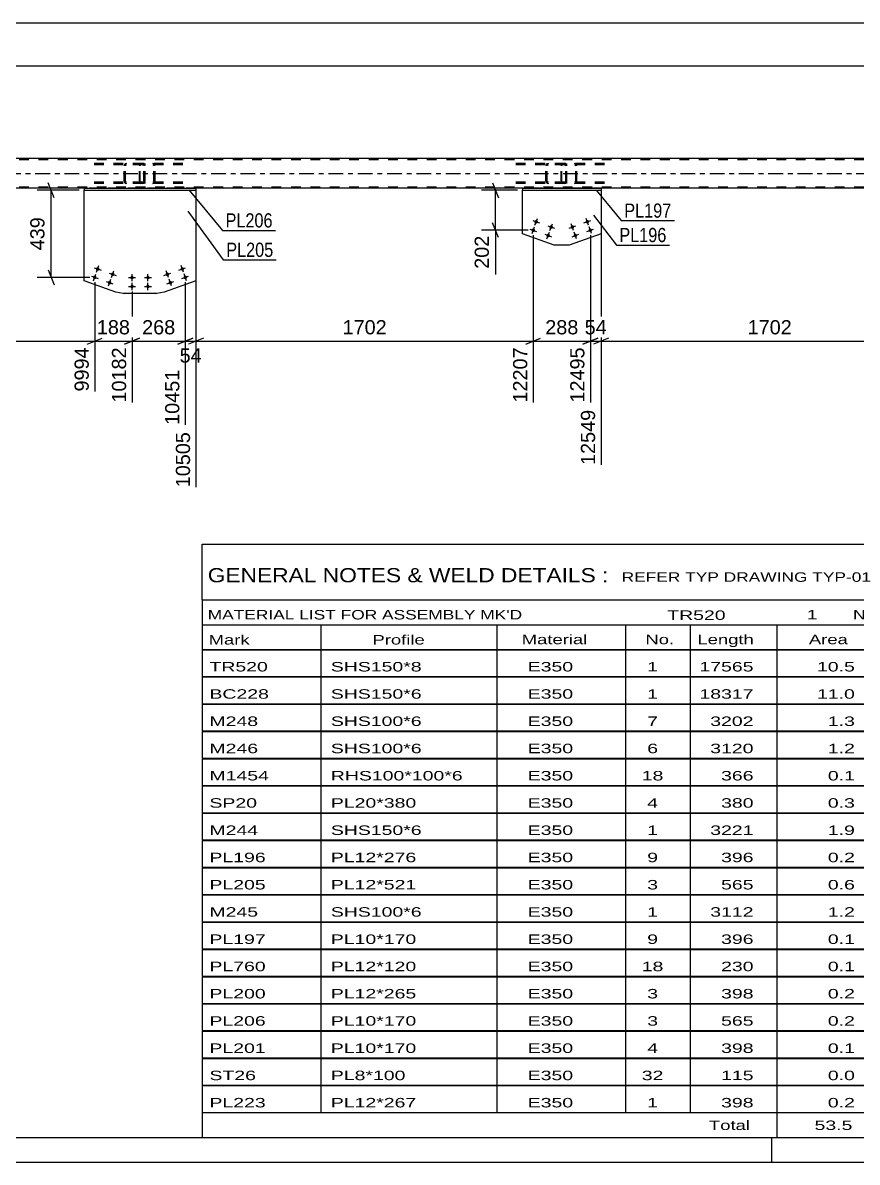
# Model space of a CAD drawing. Header units: millimetres. Extents: x -55 to 786, y -403 to 191.
# Drawn here: x 424.7 to 593.2, y -402.9 to -172.9 of the extents above; entities that cross this region are included whole.
import ezdxf

# ---------------------------------------------------------------- set-up
doc = ezdxf.new("R2010")
doc.units = ezdxf.units.MM
doc.linetypes.add('DXK_LINE_DOT2', pattern=[3.9198, 1.9599, -1.9599])
doc.linetypes.add('DXK_LINE_DOT3', pattern=[5.9187, 2.979, -0.9799, 0.9799, -0.9799])
doc.styles.add('Arial', font='ARIAL.TTF', dxfattribs={"height": 0.2})
doc.styles.add('Arial Narrow', font='ARIALN.TTF', dxfattribs={"height": 0.2})

# ---------------------------------------------------------------- blocks, each defined once
blk = doc.blocks.new('Unknown-203774531-1113')
at = {"color": 5, "linetype": 'Continuous'}
for p, q in [((-50.08, -397.88), (780.92, -397.88)), ((575.92, -402.88), (575.92, -397.88)), ((-55.08, -402.88), (785.92, -402.88))]:
    blk.add_line(p, q, dxfattribs=at)
blk = doc.blocks.new('Part-203774531-2164 - 2150')
at = {"color": 7, "linetype": 'DXK_LINE_DOT2'}
for p, q in [((533.43, -201.58), (533.41, -201.77)), ((533.41, -204.81), (533.41, -201.77)), ((533.49, -201.43), (533.43, -201.58)), ((533.58, -201.32), (533.49, -201.43)), ((533.55, -201.77), (533.56, -201.68)), ((533.55, -204.81), (533.55, -201.77)), ((533.56, -201.68), (533.59, -201.6)), ((533.68, -201.29), (533.58, -201.32)), ((533.59, -201.6), (533.63, -201.55)), ((533.63, -201.55), (533.68, -201.53)), ((542.18, -201.29), (533.68, -201.29)), ((542.18, -201.53), (533.68, -201.53)), ((534.58, -201.53), (534.58, -201.29)), ((536.28, -201.32), (536.09, -201.29)), ((536.09, -201.53), (536.19, -201.55)), ((536.19, -201.55), (536.27, -201.6)), ((536.27, -201.6), (536.32, -201.68)), ((536.32, -201.68), (536.34, -201.77)), ((536.34, -204.81), (536.34, -201.77)), ((536.59, -201.77), (536.56, -201.58)), ((536.59, -204.81), (536.59, -201.77)), ((533.41, -204.81), (533.43, -204.99)), ((533.43, -204.99), (533.49, -205.15)), ((533.49, -205.15), (533.58, -205.25)), ((533.56, -204.9), (533.55, -204.81)), ((533.59, -204.98), (533.56, -204.9)), ((533.58, -205.25), (533.68, -205.29)), ((533.63, -205.03), (533.59, -204.98)), ((533.68, -205.05), (533.63, -205.03)), ((542.18, -205.05), (533.68, -205.05)), ((542.18, -205.29), (533.68, -205.29)), ((534.58, -205.29), (534.58, -205.05)), ((536.19, -205.03), (536.09, -205.05)), ((536.09, -205.29), (536.28, -205.25)), ((536.27, -204.98), (536.19, -205.03)), ((536.32, -204.9), (536.27, -204.98)), ((536.34, -204.81), (536.32, -204.9)), ((536.56, -204.99), (536.59, -204.81))]:
    blk.add_line(p, q, dxfattribs=at)
for centre, start, end in [((536.11, -201.78), 23.8951, 68.8487), ((536.11, -204.79), 291.1513, 336.1049)]:
    blk.add_arc(centre, 0.492, start, end, dxfattribs=at)
blk = doc.blocks.new('Part-203774531-2165 - 2150')
at = {"color": 7, "linetype": 'DXK_LINE_DOT2'}
for p, q in [((448.3, -201.58), (448.28, -201.77)), ((448.28, -204.81), (448.28, -201.77)), ((448.36, -201.43), (448.3, -201.58)), ((448.45, -201.32), (448.36, -201.43)), ((448.41, -201.77), (448.42, -201.68)), ((448.41, -204.81), (448.41, -201.77)), ((448.42, -201.68), (448.45, -201.6)), ((448.55, -201.29), (448.45, -201.32)), ((448.45, -201.6), (448.5, -201.55)), ((448.5, -201.55), (448.55, -201.53)), ((457.05, -201.29), (448.55, -201.29)), ((457.05, -201.53), (448.55, -201.53)), ((449.45, -201.53), (449.45, -201.29)), ((451.15, -201.32), (450.96, -201.29)), ((450.96, -201.53), (451.05, -201.55)), ((451.05, -201.55), (451.13, -201.6)), ((451.13, -201.6), (451.19, -201.68)), ((451.19, -201.68), (451.21, -201.77)), ((451.21, -204.81), (451.21, -201.77)), ((451.46, -201.77), (451.42, -201.58)), ((451.46, -204.81), (451.46, -201.77)), ((448.28, -204.81), (448.3, -204.99)), ((448.3, -204.99), (448.36, -205.15)), ((448.36, -205.15), (448.45, -205.25)), ((448.42, -204.9), (448.41, -204.81)), ((448.45, -204.98), (448.42, -204.9)), ((448.5, -205.03), (448.45, -204.98)), ((448.45, -205.25), (448.55, -205.29)), ((448.55, -205.05), (448.5, -205.03)), ((457.05, -205.05), (448.55, -205.05)), ((457.05, -205.29), (448.55, -205.29)), ((449.45, -205.29), (449.45, -205.05)), ((451.05, -205.03), (450.96, -205.05)), ((450.96, -205.29), (451.15, -205.25)), ((451.13, -204.98), (451.05, -205.03)), ((451.19, -204.9), (451.13, -204.98)), ((451.21, -204.81), (451.19, -204.9)), ((451.42, -204.99), (451.46, -204.81))]:
    blk.add_line(p, q, dxfattribs=at)
for centre, start, end in [((450.97, -201.78), 23.8951, 68.8487), ((450.97, -204.79), 291.1513, 336.1049)]:
    blk.add_arc(centre, 0.492, start, end, dxfattribs=at)
blk = doc.blocks.new('Part-203774531-2375 - 2150')
at = {"color": 7, "linetype": 'DXK_LINE_DOT2'}
for p, q in [((534.07, -201.29), (523.84, -201.29)), ((534.07, -201.53), (523.84, -201.53)), ((530.36, -201.58), (530.32, -201.77)), ((530.32, -204.81), (530.32, -201.77)), ((530.58, -201.77), (530.6, -201.68)), ((530.58, -204.81), (530.58, -201.77)), ((530.6, -201.68), (530.65, -201.6)), ((530.83, -201.29), (530.64, -201.32)), ((530.65, -201.6), (530.74, -201.55)), ((530.74, -201.55), (530.83, -201.53)), ((534.27, -201.32), (534.07, -201.29)), ((534.07, -201.53), (534.17, -201.55)), ((534.17, -201.55), (534.25, -201.6)), ((534.25, -201.6), (534.31, -201.68)), ((534.31, -201.68), (534.33, -201.77)), ((534.33, -204.81), (534.33, -201.77)), ((534.58, -201.77), (534.54, -201.58)), ((534.58, -204.81), (534.58, -201.77)), ((534.07, -205.05), (523.84, -205.05)), ((534.07, -205.29), (523.84, -205.29)), ((530.32, -204.81), (530.36, -204.99)), ((530.6, -204.9), (530.58, -204.81)), ((530.65, -204.98), (530.6, -204.9)), ((530.64, -205.25), (530.83, -205.29)), ((530.74, -205.03), (530.65, -204.98)), ((530.83, -205.05), (530.74, -205.03)), ((534.17, -205.03), (534.07, -205.05)), ((534.07, -205.29), (534.27, -205.25)), ((534.25, -204.98), (534.17, -205.03)), ((534.31, -204.9), (534.25, -204.98)), ((534.33, -204.81), (534.31, -204.9)), ((534.54, -204.99), (534.58, -204.81))]:
    blk.add_line(p, q, dxfattribs=at)
for centre, start, end in [((530.82, -201.79), 110.7583, 155.68), ((534.09, -201.79), 24.32, 69.2417), ((530.82, -204.79), 204.32, 249.2417), ((534.09, -204.79), 290.7583, 335.68)]:
    blk.add_arc(centre, 0.496, start, end, dxfattribs=at)
blk = doc.blocks.new('Part-203774531-2198 - 2150')
at = {"color": 2, "linetype": 'Continuous'}
for p, q in [((437.1, -206.29), (437.1, -206.69)), ((437.1, -206.29), (459.7, -206.29)), ((437.1, -206.69), (459.7, -206.69)), ((459.7, -206.29), (459.7, -206.69))]:
    blk.add_line(p, q, dxfattribs=at)
blk = doc.blocks.new('Part-203774531-2213 - 2150')
at = {"color": 2, "linetype": 'Continuous'}
for p, q in [((525.61, -206.29), (525.61, -206.69)), ((525.61, -206.29), (541.46, -206.29)), ((525.61, -206.69), (541.46, -206.69)), ((541.46, -206.29), (541.46, -206.69))]:
    blk.add_line(p, q, dxfattribs=at)
blk = doc.blocks.new('Part-203774531-2370 - 2150')
at = {"color": 2, "linetype": 'Continuous'}
for p, q in [((719.95, -200.29), (54.38, -200.29)), ((437.1, -206.29), (371.19, -206.29)), ((525.61, -206.29), (459.7, -206.29)), ((607.36, -206.29), (541.46, -206.29))]:
    blk.add_line(p, q, dxfattribs=at)
at = {"color": 7, "linetype": 'DXK_LINE_DOT2'}
for p, q in [((719.95, -200.53), (54.38, -200.53)), ((719.95, -206.05), (54.38, -206.05)), ((459.7, -206.29), (437.1, -206.29)), ((541.46, -206.29), (525.61, -206.29))]:
    blk.add_line(p, q, dxfattribs=at)
at = {"color": 7, "linetype": 'DXK_LINE_DOT3'}
blk.add_line((54.38, -203.29), (719.95, -203.29), dxfattribs=at)
blk = doc.blocks.new('Part-203774531-2374 - 2150')
at = {"color": 7, "linetype": 'DXK_LINE_DOT2'}
for p, q in [((448.94, -201.29), (438.71, -201.29)), ((448.94, -201.53), (438.71, -201.53)), ((445.23, -201.58), (445.19, -201.77)), ((445.19, -204.81), (445.19, -201.77)), ((445.45, -201.77), (445.46, -201.68)), ((445.45, -204.81), (445.45, -201.77)), ((445.46, -201.68), (445.52, -201.6)), ((445.7, -201.29), (445.51, -201.32)), ((445.52, -201.6), (445.6, -201.55)), ((445.6, -201.55), (445.7, -201.53)), ((449.13, -201.32), (448.94, -201.29)), ((448.94, -201.53), (449.03, -201.55)), ((449.03, -201.55), (449.12, -201.6)), ((449.12, -201.6), (449.17, -201.68)), ((449.17, -201.68), (449.19, -201.77)), ((449.19, -204.81), (449.19, -201.77)), ((449.45, -201.77), (449.41, -201.58)), ((449.45, -204.81), (449.45, -201.77)), ((448.94, -205.05), (438.71, -205.05)), ((448.94, -205.29), (438.71, -205.29)), ((445.19, -204.81), (445.23, -204.99)), ((445.46, -204.9), (445.45, -204.81)), ((445.52, -204.98), (445.46, -204.9)), ((445.51, -205.25), (445.7, -205.29)), ((445.6, -205.03), (445.52, -204.98)), ((445.7, -205.05), (445.6, -205.03)), ((449.03, -205.03), (448.94, -205.05)), ((448.94, -205.29), (449.13, -205.25)), ((449.12, -204.98), (449.03, -205.03)), ((449.17, -204.9), (449.12, -204.98)), ((449.19, -204.81), (449.17, -204.9)), ((449.41, -204.99), (449.45, -204.81))]:
    blk.add_line(p, q, dxfattribs=at)
for centre, start, end in [((445.68, -201.79), 110.7583, 155.68), ((448.96, -201.79), 24.32, 69.2417), ((445.68, -204.79), 204.32, 249.2417), ((448.96, -204.79), 290.7583, 335.68)]:
    blk.add_arc(centre, 0.496, start, end, dxfattribs=at)
blk = doc.blocks.new('Bolt-203774531-2457 - 2150')
at = {"linetype": 'Continuous'}
for points in [[(456.6, -222.69, -1), (457.27, -222.45, -1)], [(453.58, -223.76, -1), (454.26, -223.52, -1)], [(454.18, -225.45, -1), (454.86, -225.21, -1)], [(457.2, -224.38, -1), (457.88, -224.14, -1)]]:
    blk.add_hatch(color=1, dxfattribs=at).paths.add_polyline_path(points)
at = {"color": 1, "linetype": 'Continuous'}
for p, q in [((454.16, -224.32), (453.68, -222.96)), ((456.26, -222.81), (457.61, -222.33)), ((457.18, -223.25), (456.69, -221.89)), ((453.24, -223.88), (454.6, -223.4)), ((453.84, -225.57), (455.2, -225.09)), ((454.76, -226.01), (454.28, -224.65)), ((456.86, -224.5), (458.22, -224.02)), ((457.78, -224.94), (457.3, -223.58))]:
    blk.add_line(p, q, dxfattribs=at)
blk = doc.blocks.new('Part-203774531-2462 - 2150')
at = {"color": 2, "linetype": 'Continuous'}
for p, q in [((437.1, -224.98), (437.1, -206.69)), ((459.7, -206.69), (459.7, -224.98)), ((443.5, -227.26), (437.1, -224.98)), ((459.7, -224.98), (453.29, -227.25)), ((445, -227.51), (443.5, -227.26)), ((451.8, -227.51), (445, -227.51)), ((453.29, -227.25), (451.8, -227.51))]:
    blk.add_line(p, q, dxfattribs=at)
at = {"color": 7, "linetype": 'DXK_LINE_DOT2'}
blk.add_line((437.1, -206.69), (459.7, -206.69), dxfattribs=at)
blk = doc.blocks.new('Bolt-203774531-2469 - 2150')
at = {"linetype": 'Continuous'}
for points in [[(528.03, -212.93, -1), (528.71, -213.17, -1)], [(531.05, -214, -1), (531.73, -214.24, -1)], [(527.43, -214.63, -1), (528.11, -214.87, -1)], [(530.45, -215.7, -1), (531.13, -215.94, -1)]]:
    blk.add_hatch(color=1, dxfattribs=at).paths.add_polyline_path(points)
at = {"color": 1, "linetype": 'Continuous'}
for p, q in [((527.69, -212.81), (529.05, -213.29)), ((528.13, -213.73), (528.61, -212.37)), ((530.71, -213.88), (532.07, -214.36)), ((531.15, -214.8), (531.63, -213.44)), ((527.09, -214.51), (528.45, -214.99)), ((527.53, -215.43), (528.01, -214.07)), ((530.11, -215.58), (531.46, -216.06)), ((530.55, -216.5), (531.03, -215.14))]:
    blk.add_line(p, q, dxfattribs=at)
blk = doc.blocks.new('Bolt-203774531-2470 - 2150')
at = {"linetype": 'Continuous'}
for points in [[(535.34, -214.24, -1), (536.02, -214, -1)], [(538.35, -213.17, -1), (539.03, -212.93, -1)], [(535.94, -215.94, -1), (536.62, -215.7, -1)], [(538.96, -214.87, -1), (539.63, -214.63, -1)]]:
    blk.add_hatch(color=1, dxfattribs=at).paths.add_polyline_path(points)
at = {"color": 1, "linetype": 'Continuous'}
for p, q in [((535, -214.36), (536.36, -213.88)), ((535.92, -214.8), (535.44, -213.44)), ((538.02, -213.29), (539.37, -212.81)), ((538.93, -213.73), (538.45, -212.37)), ((535.6, -216.06), (536.96, -215.58)), ((536.52, -216.5), (536.04, -215.14)), ((538.62, -214.99), (539.97, -214.51)), ((539.54, -215.43), (539.05, -214.07))]:
    blk.add_line(p, q, dxfattribs=at)
blk = doc.blocks.new('Part-203774531-2475 - 2150')
at = {"color": 2, "linetype": 'Continuous'}
for p, q in [((525.61, -215.47), (525.61, -206.69)), ((541.46, -206.69), (541.46, -215.47)), ((532.01, -217.74), (525.61, -215.47)), ((541.46, -215.47), (535.05, -217.74)), ((535.05, -217.74), (532.01, -217.74))]:
    blk.add_line(p, q, dxfattribs=at)
at = {"color": 7, "linetype": 'DXK_LINE_DOT2'}
blk.add_line((525.61, -206.69), (541.46, -206.69), dxfattribs=at)
blk = doc.blocks.new('Bolt-203774531-2476 - 2150')
at = {"linetype": 'Continuous'}
for points in [[(439.52, -222.45, -1), (440.2, -222.69, -1)], [(438.92, -224.14, -1), (439.6, -224.39, -1)], [(441.94, -225.21, -1), (442.62, -225.46, -1)], [(442.54, -223.52, -1), (443.22, -223.76, -1)]]:
    blk.add_hatch(color=1, dxfattribs=at).paths.add_polyline_path(points)
at = {"color": 1, "linetype": 'Continuous'}
for p, q in [((439.18, -222.33), (440.54, -222.81)), ((439.62, -223.25), (440.1, -221.89)), ((442.64, -224.32), (443.12, -222.96)), ((438.58, -224.02), (439.94, -224.51)), ((439.02, -224.94), (439.5, -223.59)), ((441.6, -225.09), (442.95, -225.58)), ((442.04, -226.01), (442.52, -224.66)), ((442.2, -223.4), (443.56, -223.88))]:
    blk.add_line(p, q, dxfattribs=at)
blk = doc.blocks.new('Bolt-203774531-2477 - 2150')
at = {"linetype": 'Continuous'}
for points in [[(446.44, -224.31, -1), (447.16, -224.31, -1)], [(449.64, -224.31, -1), (450.36, -224.31, -1)], [(446.44, -226.11, -1), (447.16, -226.11, -1)], [(449.64, -226.11, -1), (450.36, -226.11, -1)]]:
    blk.add_hatch(color=1, dxfattribs=at).paths.add_polyline_path(points)
at = {"color": 1, "linetype": 'Continuous'}
for p, q in [((446.08, -224.31), (447.52, -224.31)), ((446.8, -225.03), (446.8, -223.59)), ((446.8, -226.83), (446.8, -225.39)), ((449.28, -224.31), (450.72, -224.31)), ((450, -225.03), (450, -223.59)), ((450, -226.83), (450, -225.39)), ((446.08, -226.11), (447.52, -226.11)), ((449.28, -226.11), (450.72, -226.11))]:
    blk.add_line(p, q, dxfattribs=at)
blk = doc.blocks.new('StraightDimension-203774531-33138 - 2150')
at = {"color": 7, "linetype": 'Continuous'}
blk.add_line((42.28, -181.58), (732.05, -181.58), dxfattribs=at)
blk = doc.blocks.new('StraightDimension-203774531-38192 - 2150')
at = {"color": 7, "linetype": 'Continuous'}
for p, q in [((436.1, -206.69), (427.62, -206.69)), ((431.07, -208.19), (429.87, -205.19)), ((430.47, -224.27), (430.47, -206.69)), ((429.87, -222.77), (431.07, -225.77)), ((438.26, -224.27), (427.62, -224.27))]:
    blk.add_line(p, q, dxfattribs=at)
at = {"color": 0}
blk.add_wipeout([(429.72, -211.54), (425.52, -211.54), (425.52, -219.41), (429.72, -219.41)], dxfattribs=at)
at = {"color": 3, "style": 'Arial'}
blk.add_text('439', height=2.865, rotation=90.0002, dxfattribs=at).set_placement((429.12, -218.81))
blk = doc.blocks.new('StraightDimension-203774531-32926 - 2150')
at = {"color": 7, "linetype": 'Continuous'}
for p, q in [((459.7, -207.49), (459.7, -266.64)), ((457.54, -225.26), (457.54, -254.04)), ((456.04, -237.72), (459.04, -236.52)), ((461.2, -236.52), (458.2, -237.72)), ((457.54, -237.12), (459.7, -237.12))]:
    blk.add_line(p, q, dxfattribs=at)
at = {"color": 0}
blk.add_wipeout([(461.44, -242.07), (461.44, -237.87), (455.8, -237.87), (455.8, -242.07)], dxfattribs=at)
at = {"color": 0, "linetype": 'Continuous'}
blk.add_wipeout([(459.1, -254.92), (454.9, -254.92), (454.9, -267.24), (459.1, -267.24)], dxfattribs=at)
at = {"color": 3, "style": 'Arial'}
blk.add_text('54', height=2.865, dxfattribs=at).set_placement((456.4, -241.47))
at = {"color": 3, "linetype": 'Continuous', "style": 'Arial'}
blk.add_text('10505', height=2.865, rotation=90.0002, dxfattribs=at).set_placement((458.5, -266.64))
blk = doc.blocks.new('StraightDimension-203774531-32922 - 2150')
at = {"color": 7, "linetype": 'Continuous'}
for p, q in [((541.46, -207.69), (541.46, -262.14)), ((609.53, -225.27), (609.53, -249.54)), ((542.96, -236.52), (539.96, -237.72)), ((608.03, -237.72), (611.03, -236.52)), ((541.46, -237.12), (609.53, -237.12))]:
    blk.add_line(p, q, dxfattribs=at)
at = {"color": 0}
blk.add_wipeout([(580.54, -236.37), (580.54, -232.17), (570.45, -232.17), (570.45, -236.37)], dxfattribs=at)
at = {"color": 0, "linetype": 'Continuous'}
blk.add_wipeout([(608.93, -237.82), (604.73, -237.82), (604.73, -250.14), (608.93, -250.14)], dxfattribs=at)
at = {"color": 3, "style": 'Arial'}
blk.add_text('1702', height=2.865, dxfattribs=at).set_placement((571.05, -235.77))
at = {"color": 3, "linetype": 'Continuous', "style": 'Arial'}
blk.add_text('14251', height=2.865, rotation=90.0002, dxfattribs=at).set_placement((608.33, -249.54))
blk = doc.blocks.new('StraightDimension-203774531-32923 - 2150')
at = {"color": 7, "linetype": 'Continuous'}
for p, q in [((541.46, -207.69), (541.46, -262.14)), ((539.3, -215.75), (539.3, -249.54)), ((537.8, -237.72), (540.8, -236.52)), ((542.96, -236.52), (539.96, -237.72)), ((539.3, -237.12), (541.46, -237.12))]:
    blk.add_line(p, q, dxfattribs=at)
at = {"color": 0}
blk.add_wipeout([(543.2, -236.37), (543.2, -232.17), (537.55, -232.17), (537.55, -236.37)], dxfattribs=at)
at = {"color": 0, "linetype": 'Continuous'}
blk.add_wipeout([(540.86, -250.42), (536.66, -250.42), (536.66, -262.74), (540.86, -262.74)], dxfattribs=at)
at = {"color": 3, "style": 'Arial'}
blk.add_text('54', height=2.865, dxfattribs=at).set_placement((538.15, -235.77))
at = {"color": 3, "linetype": 'Continuous', "style": 'Arial'}
blk.add_text('12549', height=2.865, rotation=90.0002, dxfattribs=at).set_placement((540.26, -262.14))
blk = doc.blocks.new('StraightDimension-203774531-32924 - 2150')
at = {"color": 7, "linetype": 'Continuous'}
for p, q in [((527.77, -215.75), (527.77, -249.54)), ((539.3, -215.75), (539.3, -249.54)), ((526.27, -237.72), (529.27, -236.52)), ((540.8, -236.52), (537.8, -237.72)), ((527.77, -237.12), (539.3, -237.12))]:
    blk.add_line(p, q, dxfattribs=at)
at = {"color": 0}
blk.add_wipeout([(537.47, -236.37), (537.47, -232.17), (529.6, -232.17), (529.6, -236.37)], dxfattribs=at)
at = {"color": 0, "linetype": 'Continuous'}
blk.add_wipeout([(538.7, -237.82), (534.5, -237.82), (534.5, -250.14), (538.7, -250.14)], dxfattribs=at)
at = {"color": 3, "style": 'Arial'}
blk.add_text('288', height=2.865, dxfattribs=at).set_placement((530.2, -235.77))
at = {"color": 3, "linetype": 'Continuous', "style": 'Arial'}
blk.add_text('12495', height=2.865, rotation=90.0002, dxfattribs=at).set_placement((538.1, -249.54))
blk = doc.blocks.new('StraightDimension-203774531-32925 - 2150')
at = {"color": 7, "linetype": 'Continuous'}
for p, q in [((459.7, -207.49), (459.7, -266.64)), ((527.77, -215.75), (527.77, -249.54)), ((461.2, -236.52), (458.2, -237.72)), ((526.27, -237.72), (529.27, -236.52)), ((459.7, -237.12), (527.77, -237.12))]:
    blk.add_line(p, q, dxfattribs=at)
at = {"color": 0}
blk.add_wipeout([(498.78, -236.37), (498.78, -232.17), (488.69, -232.17), (488.69, -236.37)], dxfattribs=at)
at = {"color": 0, "linetype": 'Continuous'}
blk.add_wipeout([(527.17, -237.82), (522.97, -237.82), (522.97, -250.14), (527.17, -250.14)], dxfattribs=at)
at = {"color": 3, "style": 'Arial'}
blk.add_text('1702', height=2.865, dxfattribs=at).set_placement((489.29, -235.77))
at = {"color": 3, "linetype": 'Continuous', "style": 'Arial'}
blk.add_text('12207', height=2.865, rotation=90.0002, dxfattribs=at).set_placement((526.57, -249.54))
blk = doc.blocks.new('StraightDimension-203774531-32927 - 2150')
at = {"color": 7, "linetype": 'Continuous'}
for p, q in [((457.54, -225.26), (457.54, -254.04)), ((446.8, -227.11), (446.8, -249.54)), ((445.3, -237.72), (448.3, -236.52)), ((459.04, -236.52), (456.04, -237.72)), ((446.8, -237.12), (457.54, -237.12))]:
    blk.add_line(p, q, dxfattribs=at)
at = {"color": 0}
blk.add_wipeout([(456.1, -236.37), (456.1, -232.17), (448.23, -232.17), (448.23, -236.37)], dxfattribs=at)
at = {"color": 0, "linetype": 'Continuous'}
blk.add_wipeout([(456.94, -242.32), (452.74, -242.32), (452.74, -254.64), (456.94, -254.64)], dxfattribs=at)
at = {"color": 3, "style": 'Arial'}
blk.add_text('268', height=2.865, dxfattribs=at).set_placement((448.83, -235.77))
at = {"color": 3, "linetype": 'Continuous', "style": 'Arial'}
blk.add_text('10451', height=2.865, rotation=90.0002, dxfattribs=at).set_placement((456.34, -254.04))
blk = doc.blocks.new('StraightDimension-203774531-32928 - 2150')
at = {"color": 7, "linetype": 'Continuous'}
for p, q in [((439.26, -225.27), (439.26, -247.31)), ((446.8, -227.11), (446.8, -249.54)), ((437.76, -237.72), (440.76, -236.52)), ((448.3, -236.52), (445.3, -237.72)), ((439.26, -237.12), (446.8, -237.12))]:
    blk.add_line(p, q, dxfattribs=at)
at = {"color": 0}
blk.add_wipeout([(446.96, -236.37), (446.96, -232.17), (439.09, -232.17), (439.09, -236.37)], dxfattribs=at)
at = {"color": 0, "linetype": 'Continuous'}
blk.add_wipeout([(446.2, -237.82), (442, -237.82), (442, -250.14), (446.2, -250.14)], dxfattribs=at)
at = {"color": 3, "style": 'Arial'}
blk.add_text('188', height=2.865, dxfattribs=at).set_placement((439.69, -235.77))
at = {"color": 3, "linetype": 'Continuous', "style": 'Arial'}
blk.add_text('10182', height=2.865, rotation=90.0002, dxfattribs=at).set_placement((445.6, -249.54))
blk = doc.blocks.new('StraightDimension-203774531-32929 - 2150')
at = {"color": 7, "linetype": 'Continuous'}
for p, q in [((371.19, -207.69), (371.19, -257.51)), ((439.26, -225.27), (439.26, -247.31)), ((372.69, -236.52), (369.69, -237.72)), ((437.76, -237.72), (440.76, -236.52)), ((371.19, -237.12), (439.26, -237.12))]:
    blk.add_line(p, q, dxfattribs=at)
at = {"color": 0}
blk.add_wipeout([(410.27, -236.37), (410.27, -232.17), (400.18, -232.17), (400.18, -236.37)], dxfattribs=at)
at = {"color": 0, "linetype": 'Continuous'}
blk.add_wipeout([(438.66, -237.82), (434.46, -237.82), (434.46, -247.91), (438.66, -247.91)], dxfattribs=at)
at = {"color": 3, "style": 'Arial'}
blk.add_text('1702', height=2.865, dxfattribs=at).set_placement((400.78, -235.77))
at = {"color": 3, "linetype": 'Continuous', "style": 'Arial'}
blk.add_text('9994', height=2.865, rotation=90.0002, dxfattribs=at).set_placement((438.06, -247.31))
blk = doc.blocks.new('StraightDimension-203774531-33195 - 2150')
at = {"color": 7, "linetype": 'Continuous'}
blk.add_line((41.48, -172.88), (732.85, -172.88), dxfattribs=at)
blk = doc.blocks.new('StraightDimension-203774531-38199 - 2150')
at = {"color": 7, "linetype": 'Continuous'}
for p, q in [((524.61, -206.69), (517.32, -206.69)), ((519.57, -205.19), (520.77, -208.19)), ((520.17, -214.75), (520.17, -206.69)), ((520.77, -216.25), (519.57, -213.25)), ((526.77, -214.75), (517.32, -214.75))]:
    blk.add_line(p, q, dxfattribs=at)
at = {"color": 0}
blk.add_wipeout([(519.42, -215.27), (515.22, -215.27), (515.22, -223.14), (519.42, -223.14)], dxfattribs=at)
at = {"color": 7, "linetype": 'Continuous'}
blk.add_line((520.17, -214.75), (520.17, -223.67), dxfattribs=at)
blk.add_line((520.17, -214.75), (520.17, -223.67), dxfattribs=at)
at = {"color": 3, "style": 'Arial'}
blk.add_text('202', height=2.865, rotation=90.0002, dxfattribs=at).set_placement((518.82, -222.54))
blk = doc.blocks.new('Unknown-203774531-38240')
at = {"color": 7, "linetype": 'Continuous'}
for p, q in [((460.92, -278.13), (620.92, -278.13)), ((460.92, -289.38), (460.92, -278.13)), ((620.92, -278.13), (620.92, -289.38)), ((460.92, -289.38), (620.92, -289.38)), ((460.92, -289.38), (460.92, -294.38)), ((620.92, -289.38), (620.92, -294.38)), ((460.92, -294.38), (620.92, -294.38)), ((460.92, -294.38), (460.92, -299.38)), ((484.92, -294.38), (484.92, -299.38)), ((520.42, -294.38), (520.42, -299.38)), ((546.42, -294.38), (546.42, -299.38)), ((559.42, -294.38), (559.42, -299.38)), ((576.92, -294.38), (576.92, -299.38)), ((598.92, -294.38), (598.92, -299.38)), ((620.92, -294.38), (620.92, -299.38)), ((460.92, -299.38), (620.92, -299.38)), ((460.92, -299.43), (460.92, -304.83)), ((460.92, -299.43), (620.92, -299.43)), ((484.92, -299.38), (484.92, -304.88)), ((520.42, -299.38), (520.42, -304.88)), ((546.42, -299.38), (546.42, -304.88)), ((559.42, -299.38), (559.42, -304.88)), ((576.92, -299.38), (576.92, -304.88)), ((598.92, -299.38), (598.92, -304.88)), ((620.92, -299.43), (620.92, -304.83)), ((460.92, -304.83), (620.92, -304.83)), ((460.92, -304.93), (460.92, -310.33)), ((460.92, -304.93), (620.92, -304.93)), ((484.92, -304.88), (484.92, -310.38)), ((520.42, -304.88), (520.42, -310.38)), ((546.42, -304.88), (546.42, -310.38)), ((559.42, -304.88), (559.42, -310.38)), ((576.92, -304.88), (576.92, -310.38)), ((598.92, -304.88), (598.92, -310.38)), ((620.92, -304.93), (620.92, -310.33)), ((460.92, -310.33), (620.92, -310.33)), ((460.92, -310.43), (460.92, -315.83)), ((460.92, -310.43), (620.92, -310.43)), ((484.92, -310.38), (484.92, -315.88)), ((520.42, -310.38), (520.42, -315.88)), ((546.42, -310.38), (546.42, -315.88)), ((559.42, -310.38), (559.42, -315.88)), ((576.92, -310.38), (576.92, -315.88)), ((598.92, -310.38), (598.92, -315.88)), ((620.92, -310.43), (620.92, -315.83)), ((460.92, -315.83), (620.92, -315.83)), ((460.92, -315.93), (460.92, -321.33)), ((460.92, -315.93), (620.92, -315.93)), ((484.92, -315.88), (484.92, -321.38)), ((520.42, -315.88), (520.42, -321.38)), ((546.42, -315.88), (546.42, -321.38)), ((559.42, -315.88), (559.42, -321.38)), ((576.92, -315.88), (576.92, -321.38)), ((598.92, -315.88), (598.92, -321.38)), ((620.92, -315.93), (620.92, -321.33)), ((460.92, -321.33), (620.92, -321.33)), ((460.92, -321.43), (460.92, -326.83)), ((460.92, -321.43), (620.92, -321.43)), ((484.92, -321.38), (484.92, -326.88)), ((520.42, -321.38), (520.42, -326.88)), ((546.42, -321.38), (546.42, -326.88)), ((559.42, -321.38), (559.42, -326.88)), ((576.92, -321.38), (576.92, -326.88)), ((598.92, -321.38), (598.92, -326.88)), ((620.92, -321.43), (620.92, -326.83)), ((460.92, -326.83), (620.92, -326.83)), ((460.92, -326.93), (460.92, -332.33)), ((460.92, -326.93), (620.92, -326.93)), ((484.92, -326.88), (484.92, -332.38)), ((520.42, -326.88), (520.42, -332.38)), ((546.42, -326.88), (546.42, -332.38)), ((559.42, -326.88), (559.42, -332.38)), ((576.92, -326.88), (576.92, -332.38)), ((598.92, -326.88), (598.92, -332.38)), ((620.92, -326.93), (620.92, -332.33)), ((460.92, -332.33), (620.92, -332.33)), ((460.92, -332.43), (460.92, -337.83)), ((460.92, -332.43), (620.92, -332.43)), ((484.92, -332.38), (484.92, -337.88)), ((520.42, -332.38), (520.42, -337.88)), ((546.42, -332.38), (546.42, -337.88)), ((559.42, -332.38), (559.42, -337.88)), ((576.92, -332.38), (576.92, -337.88)), ((598.92, -332.38), (598.92, -337.88)), ((620.92, -332.43), (620.92, -337.83)), ((460.92, -337.83), (620.92, -337.83)), ((460.92, -337.93), (460.92, -343.33)), ((460.92, -337.93), (620.92, -337.93)), ((484.92, -337.88), (484.92, -343.38)), ((520.42, -337.88), (520.42, -343.38)), ((546.42, -337.88), (546.42, -343.38)), ((559.42, -337.88), (559.42, -343.38)), ((576.92, -337.88), (576.92, -343.38)), ((598.92, -337.88), (598.92, -343.38)), ((620.92, -337.93), (620.92, -343.33)), ((460.92, -343.33), (620.92, -343.33)), ((460.92, -343.43), (460.92, -348.83)), ((460.92, -343.43), (620.92, -343.43)), ((484.92, -343.38), (484.92, -348.88)), ((520.42, -343.38), (520.42, -348.88)), ((546.42, -343.38), (546.42, -348.88)), ((559.42, -343.38), (559.42, -348.88)), ((576.92, -343.38), (576.92, -348.88)), ((598.92, -343.38), (598.92, -348.88)), ((620.92, -343.43), (620.92, -348.83)), ((460.92, -348.83), (620.92, -348.83)), ((460.92, -348.93), (460.92, -354.33)), ((460.92, -348.93), (620.92, -348.93)), ((484.92, -348.88), (484.92, -354.38)), ((520.42, -348.88), (520.42, -354.38)), ((546.42, -348.88), (546.42, -354.38)), ((559.42, -348.88), (559.42, -354.38)), ((576.92, -348.88), (576.92, -354.38)), ((598.92, -348.88), (598.92, -354.38)), ((620.92, -348.93), (620.92, -354.33)), ((460.92, -354.33), (620.92, -354.33)), ((460.92, -354.43), (460.92, -359.83)), ((460.92, -354.43), (620.92, -354.43)), ((484.92, -354.38), (484.92, -359.88)), ((520.42, -354.38), (520.42, -359.88)), ((546.42, -354.38), (546.42, -359.88)), ((559.42, -354.38), (559.42, -359.88)), ((576.92, -354.38), (576.92, -359.88)), ((598.92, -354.38), (598.92, -359.88)), ((620.92, -354.43), (620.92, -359.83)), ((460.92, -359.83), (620.92, -359.83)), ((460.92, -359.93), (460.92, -365.33)), ((460.92, -359.93), (620.92, -359.93)), ((484.92, -359.88), (484.92, -365.38)), ((520.42, -359.88), (520.42, -365.38)), ((546.42, -359.88), (546.42, -365.38)), ((559.42, -359.88), (559.42, -365.38)), ((576.92, -359.88), (576.92, -365.38)), ((598.92, -359.88), (598.92, -365.38)), ((620.92, -359.93), (620.92, -365.33)), ((460.92, -365.33), (620.92, -365.33)), ((460.92, -365.43), (460.92, -370.83)), ((460.92, -365.43), (620.92, -365.43)), ((484.92, -365.38), (484.92, -370.88)), ((520.42, -365.38), (520.42, -370.88)), ((546.42, -365.38), (546.42, -370.88)), ((559.42, -365.38), (559.42, -370.88)), ((576.92, -365.38), (576.92, -370.88)), ((598.92, -365.38), (598.92, -370.88)), ((620.92, -365.43), (620.92, -370.83)), ((460.92, -370.83), (620.92, -370.83)), ((460.92, -370.93), (460.92, -376.33)), ((460.92, -370.93), (620.92, -370.93)), ((484.92, -370.88), (484.92, -376.38)), ((520.42, -370.88), (520.42, -376.38)), ((546.42, -370.88), (546.42, -376.38)), ((559.42, -370.88), (559.42, -376.38)), ((576.92, -370.88), (576.92, -376.38)), ((598.92, -370.88), (598.92, -376.38)), ((620.92, -370.93), (620.92, -376.33)), ((460.92, -376.33), (620.92, -376.33)), ((460.92, -376.43), (460.92, -381.83)), ((460.92, -376.43), (620.92, -376.43)), ((484.92, -376.38), (484.92, -381.88)), ((520.42, -376.38), (520.42, -381.88)), ((546.42, -376.38), (546.42, -381.88)), ((559.42, -376.38), (559.42, -381.88)), ((576.92, -376.38), (576.92, -381.88)), ((598.92, -376.38), (598.92, -381.88)), ((620.92, -376.43), (620.92, -381.83)), ((460.92, -381.83), (620.92, -381.83)), ((460.92, -381.93), (460.92, -387.33)), ((460.92, -381.93), (620.92, -381.93)), ((484.92, -381.88), (484.92, -387.38)), ((520.42, -381.88), (520.42, -387.38)), ((546.42, -381.88), (546.42, -387.38)), ((559.42, -381.88), (559.42, -387.38)), ((576.92, -381.88), (576.92, -387.38)), ((598.92, -381.88), (598.92, -387.38)), ((620.92, -381.93), (620.92, -387.33)), ((460.92, -387.33), (620.92, -387.33)), ((460.92, -387.43), (460.92, -392.83)), ((460.92, -387.43), (620.92, -387.43)), ((484.92, -387.38), (484.92, -392.88)), ((520.42, -387.38), (520.42, -392.88)), ((546.42, -387.38), (546.42, -392.88)), ((559.42, -387.38), (559.42, -392.88)), ((576.92, -387.38), (576.92, -392.88)), ((598.92, -387.38), (598.92, -392.88)), ((620.92, -387.43), (620.92, -392.83)), ((460.92, -392.83), (620.92, -392.83)), ((460.92, -392.88), (620.92, -392.88)), ((460.92, -392.88), (460.92, -397.88)), ((576.92, -392.88), (576.92, -397.88)), ((598.92, -392.88), (598.92, -397.88)), ((620.92, -392.88), (620.92, -397.88)), ((460.92, -397.88), (620.92, -397.88))]:
    blk.add_line(p, q, dxfattribs=at)
at = {"color": 7, "style": 'Arial Narrow'}
for s, height, width, p in [('GENERAL NOTES & WELD DETAILS :', 2.8633, 1.4, (462.07, -285.82)), ('REFER TYP DRAWING TYP-01', 1.9089, 1.6, (545.62, -285.72)), ("MATERIAL LIST FOR ASSEMBLY MK'D", 1.9089, 1.6, (462.07, -293.32)), ('TR520', 1.909, 1.794707, (554.82, -293.41)), ('1', 1.91, 1.794707, (583, -293.32)), ('No. Required', 1.9089, 1.6, (592.33, -293.32)), ('Mark', 1.909, 1.7, (462.26, -298.38)), ('Profile', 1.909, 1.7, (495.33, -298.38)), ('Material', 1.909, 1.7, (525.46, -298.32)), ('No.', 1.909, 1.7, (550.42, -298.32)), ('Length', 1.909, 1.7, (560.92, -298.32)), ('Area', 1.909, 1.7, (583.42, -298.32)), ('Weight', 1.909, 1.7, (602.92, -298.32))]:
    blk.add_text(s, height=height, dxfattribs=dict(at, width=width)).set_placement(p)
at = {"color": 7, "linetype": 'Continuous', "style": 'Arial Narrow'}
for s, height, width, p in [('TR520', 1.909, 1.794707, (462.42, -303.82)), ('SHS150*8', 1.909, 1.794707, (486.92, -303.82)), ('E350', 1.909, 1.794707, (526.66, -303.82)), ('1', 1.91, 1.794707, (550.78, -303.82)), ('17565', 1.909, 1.794707, (561.32, -303.82)), ('10.5', 1.909, 1.794707, (585.05, -303.82)), ('626.5', 1.909, 1.794707, (603.88, -303.82)), ('BC228', 1.909, 1.794707, (462.42, -309.32)), ('SHS150*6', 1.909, 1.794707, (486.92, -309.32)), ('E350', 1.909, 1.794707, (526.66, -309.32)), ('1', 1.91, 1.794707, (550.78, -309.32)), ('18317', 1.909, 1.794707, (561.32, -309.32)), ('11.0', 1.909, 1.794707, (585.05, -309.32)), ('496.9', 1.909, 1.794707, (603.88, -309.32)), ('M248', 1.909, 1.794707, (462.42, -314.82)), ('SHS100*6', 1.909, 1.794707, (486.92, -314.82)), ('E350', 1.909, 1.794707, (526.66, -314.82)), ('7', 1.91, 1.794707, (550.78, -314.82)), ('3202', 1.909, 1.794707, (563.5, -314.82)), ('1.3', 1.909, 1.794707, (587.24, -314.82)), ('392.5', 1.909, 1.794707, (603.88, -314.82)), ('M246', 1.909, 1.794707, (462.42, -320.32)), ('SHS100*6', 1.909, 1.794707, (486.92, -320.32)), ('E350', 1.909, 1.794707, (526.66, -320.32)), ('6', 1.91, 1.794707, (550.78, -320.32)), ('3120', 1.909, 1.794707, (563.5, -320.32)), ('1.2', 1.909, 1.794707, (587.24, -320.32)), ('325.2', 1.909, 1.794707, (603.88, -320.32)), ('M1454', 1.909, 1.794707, (462.42, -325.82)), ('RHS100*100*6', 1.9089, 1.794707, (486.92, -325.82)), ('E350', 1.909, 1.794707, (526.66, -325.82)), ('18', 1.909, 1.794707, (549.68, -325.82)), ('366', 1.909, 1.794707, (565.69, -325.82)), ('0.1', 1.909, 1.794707, (587.24, -325.82)), ('116.7', 1.909, 1.794707, (603.88, -325.82)), ('SP20', 1.909, 1.794707, (462.42, -331.32)), ('PL20*380', 1.909, 1.794707, (486.92, -331.32)), ('E350', 1.909, 1.794707, (526.66, -331.32)), ('4', 1.91, 1.794707, (550.78, -331.32)), ('380', 1.909, 1.794707, (565.69, -331.32)), ('0.3', 1.909, 1.794707, (587.24, -331.32)), ('90.7', 1.909, 1.794707, (606.06, -331.32)), ('M244', 1.909, 1.794707, (462.42, -336.82)), ('SHS150*6', 1.909, 1.794707, (486.92, -336.82)), ('E350', 1.909, 1.794707, (526.66, -336.82)), ('1', 1.91, 1.794707, (550.78, -336.82)), ('3221', 1.909, 1.794707, (563.5, -336.82)), ('1.9', 1.909, 1.794707, (587.24, -336.82)), ('85.9', 1.909, 1.794707, (606.06, -336.82)), ('PL196', 1.909, 1.794707, (462.42, -342.32)), ('PL12*276', 1.909, 1.794707, (486.92, -342.32)), ('E350', 1.909, 1.794707, (526.66, -342.32)), ('9', 1.91, 1.794707, (550.78, -342.32)), ('396', 1.909, 1.794707, (565.69, -342.32)), ('0.2', 1.909, 1.794707, (587.24, -342.32)), ('85.1', 1.909, 1.794707, (606.06, -342.32)), ('PL205', 1.909, 1.794707, (462.42, -347.82)), ('PL12*521', 1.909, 1.794707, (486.92, -347.82)), ('E350', 1.909, 1.794707, (526.66, -347.82)), ('3', 1.91, 1.794707, (550.78, -347.82)), ('565', 1.909, 1.794707, (565.69, -347.82)), ('0.6', 1.909, 1.794707, (587.24, -347.82)), ('79.9', 1.909, 1.794707, (606.06, -347.82)), ('M245', 1.909, 1.794707, (462.42, -353.32)), ('SHS100*6', 1.909, 1.794707, (486.92, -353.32)), ('E350', 1.909, 1.794707, (526.66, -353.32)), ('1', 1.91, 1.794707, (550.78, -353.32)), ('3112', 1.909, 1.794707, (563.5, -353.32)), ('1.2', 1.909, 1.794707, (587.24, -353.32)), ('53.8', 1.909, 1.794707, (606.06, -353.32)), ('PL197', 1.909, 1.794707, (462.42, -358.82)), ('PL10*170', 1.909, 1.794707, (486.92, -358.82)), ('E350', 1.909, 1.794707, (526.66, -358.82)), ('9', 1.91, 1.794707, (550.78, -358.82)), ('396', 1.909, 1.794707, (565.69, -358.82)), ('0.1', 1.909, 1.794707, (587.24, -358.82)), ('47.6', 1.909, 1.794707, (606.06, -358.82)), ('PL760', 1.909, 1.794707, (462.42, -364.32)), ('PL12*120', 1.909, 1.794707, (486.92, -364.32)), ('E350', 1.909, 1.794707, (526.66, -364.32)), ('18', 1.909, 1.794707, (549.68, -364.32)), ('230', 1.909, 1.794707, (565.69, -364.32)), ('0.1', 1.909, 1.794707, (587.24, -364.32)), ('46.8', 1.909, 1.794707, (606.06, -364.32)), ('PL200', 1.909, 1.794707, (462.42, -369.82)), ('PL12*265', 1.909, 1.794707, (486.92, -369.82)), ('E350', 1.909, 1.794707, (526.66, -369.82)), ('3', 1.91, 1.794707, (550.78, -369.82)), ('398', 1.909, 1.794707, (565.69, -369.82)), ('0.2', 1.909, 1.794707, (587.24, -369.82)), ('27.1', 1.909, 1.794707, (606.06, -369.82)), ('PL206', 1.909, 1.794707, (462.42, -375.32)), ('PL10*170', 1.909, 1.794707, (486.92, -375.32)), ('E350', 1.909, 1.794707, (526.66, -375.32)), ('3', 1.91, 1.794707, (550.78, -375.32)), ('565', 1.909, 1.794707, (565.69, -375.32)), ('0.2', 1.909, 1.794707, (587.24, -375.32)), ('22.6', 1.909, 1.794707, (606.06, -375.32)), ('PL201', 1.909, 1.794707, (462.42, -380.82)), ('PL10*170', 1.909, 1.794707, (486.92, -380.82)), ('E350', 1.909, 1.794707, (526.66, -380.82)), ('4', 1.91, 1.794707, (550.78, -380.82)), ('398', 1.909, 1.794707, (565.69, -380.82)), ('0.1', 1.909, 1.794707, (587.24, -380.82)), ('21.2', 1.909, 1.794707, (606.06, -380.82)), ('ST26', 1.909, 1.794707, (462.42, -386.32)), ('PL8*100', 1.909, 1.794707, (486.92, -386.32)), ('E350', 1.909, 1.794707, (526.66, -386.32)), ('32', 1.909, 1.794707, (549.68, -386.32)), ('115', 1.909, 1.794707, (565.69, -386.32)), ('0.0', 1.909, 1.794707, (587.24, -386.32)), ('11.3', 1.909, 1.794707, (606.06, -386.32)), ('PL223', 1.909, 1.794707, (462.42, -391.82)), ('PL12*267', 1.909, 1.794707, (486.92, -391.82)), ('E350', 1.909, 1.794707, (526.66, -391.82)), ('1', 1.91, 1.794707, (550.78, -391.82)), ('398', 1.909, 1.794707, (565.69, -391.82)), ('0.2', 1.909, 1.794707, (587.24, -391.82)), ('9.1', 1.909, 1.794707, (608.25, -391.82)), ('Total', 1.909, 1.7, (563.25, -396.38)), ('53.5', 1.909, 1.794707, (584.56, -396.38)), ('2539.0', 1.909, 1.794707, (601.69, -396.38))]:
    blk.add_text(s, height=height, dxfattribs=dict(at, width=width)).set_placement(p)
blk = doc.blocks.new('Mark-203774531-2194 - 2150')
at = {"color": 0}
blk.add_wipeout([(475.17, -214.2), (475.17, -211.2), (465.67, -211.2), (465.67, -214.2)], dxfattribs=at)
blk.add_wipeout([(475.17, -214.2), (475.17, -211.2), (465.67, -211.2), (465.67, -214.2)], dxfattribs=at)
at = {"color": 30, "linetype": 'Continuous'}
for p, q in [((458.27, -206.63), (465.07, -214.8)), ((465.07, -214.8), (475.77, -214.8))]:
    blk.add_line(p, q, dxfattribs=at)
at = {"color": 3, "style": 'Arial Narrow'}
blk.add_text('PL206', height=2.863, dxfattribs=at).set_placement((465.67, -214.2))
blk = doc.blocks.new('Mark-203774531-2209 - 2150')
at = {"color": 0}
blk.add_wipeout([(555.66, -212.22), (555.66, -209.22), (546.15, -209.22), (546.15, -212.22)], dxfattribs=at)
blk.add_wipeout([(555.66, -212.22), (555.66, -209.22), (546.15, -209.22), (546.15, -212.22)], dxfattribs=at)
at = {"color": 30, "linetype": 'Continuous'}
for p, q in [((540.46, -206.69), (545.55, -212.82)), ((545.55, -212.82), (556.26, -212.82))]:
    blk.add_line(p, q, dxfattribs=at)
at = {"color": 3, "style": 'Arial Narrow'}
blk.add_text('PL197', height=2.863, dxfattribs=at).set_placement((546.15, -212.22))
blk = doc.blocks.new('Mark-203774531-2458 - 2150')
at = {"color": 0}
blk.add_wipeout([(475.31, -220.13), (475.31, -217.13), (465.81, -217.13), (465.81, -220.13)], dxfattribs=at)
blk.add_wipeout([(475.31, -220.13), (475.31, -217.13), (465.81, -217.13), (465.81, -220.13)], dxfattribs=at)
at = {"color": 30, "linetype": 'Continuous'}
for p, q in [((458.07, -210.92), (465.21, -220.73)), ((465.21, -220.73), (475.91, -220.73))]:
    blk.add_line(p, q, dxfattribs=at)
at = {"color": 3, "style": 'Arial Narrow'}
blk.add_text('PL205', height=2.863, dxfattribs=at).set_placement((465.81, -220.13))
blk = doc.blocks.new('Mark-203774531-2471 - 2150')
at = {"color": 0}
blk.add_wipeout([(554.67, -217.15), (554.67, -214.15), (545.16, -214.15), (545.16, -217.15)], dxfattribs=at)
blk.add_wipeout([(554.67, -217.15), (554.67, -214.15), (545.16, -214.15), (545.16, -217.15)], dxfattribs=at)
at = {"color": 30, "linetype": 'Continuous'}
for p, q in [((539.94, -211.7), (544.56, -217.75)), ((544.56, -217.75), (555.27, -217.75))]:
    blk.add_line(p, q, dxfattribs=at)
at = {"color": 3, "style": 'Arial Narrow'}
blk.add_text('PL196', height=2.863, dxfattribs=at).set_placement((545.16, -217.15))

msp = doc.modelspace()

# ---------------------------------------------------------------- block references
for name in ['Unknown-203774531-1113', 'Part-203774531-2370 - 2150', 'Part-203774531-2374 - 2150', 'Part-203774531-2165 - 2150', 'Part-203774531-2375 - 2150', 'Part-203774531-2164 - 2150', 'Part-203774531-2198 - 2150', 'Part-203774531-2462 - 2150', 'Part-203774531-2213 - 2150', 'Part-203774531-2475 - 2150', 'Bolt-203774531-2469 - 2150', 'Bolt-203774531-2470 - 2150', 'Bolt-203774531-2476 - 2150', 'Bolt-203774531-2457 - 2150', 'Bolt-203774531-2477 - 2150', 'Unknown-203774531-38240']:
    msp.add_blockref(name, (0, 0))

# ---------------------------------------------------------------- next in the draw order: block references
for name in ['StraightDimension-203774531-33138 - 2150', 'StraightDimension-203774531-38192 - 2150', 'StraightDimension-203774531-32926 - 2150', 'StraightDimension-203774531-32922 - 2150']:
    msp.add_blockref(name, (0, 0))

# ---------------------------------------------------------------- next in the draw order: block references
for name in ['StraightDimension-203774531-33195 - 2150', 'StraightDimension-203774531-32923 - 2150']:
    msp.add_blockref(name, (0, 0))

# ---------------------------------------------------------------- next in the draw order: block references
for name in ['Mark-203774531-2209 - 2150', 'StraightDimension-203774531-32924 - 2150']:
    msp.add_blockref(name, (0, 0))

# ---------------------------------------------------------------- next in the draw order: block references
for name in ['StraightDimension-203774531-32925 - 2150', 'Mark-203774531-2471 - 2150']:
    msp.add_blockref(name, (0, 0))

# ---------------------------------------------------------------- next in the draw order: block references
for name in ['Mark-203774531-2194 - 2150', 'StraightDimension-203774531-38199 - 2150', 'StraightDimension-203774531-32927 - 2150']:
    msp.add_blockref(name, (0, 0))

# ---------------------------------------------------------------- next in the draw order: block references
for name in ['Mark-203774531-2458 - 2150', 'StraightDimension-203774531-32928 - 2150']:
    msp.add_blockref(name, (0, 0))

# ---------------------------------------------------------------- next in the draw order: block references
msp.add_blockref('StraightDimension-203774531-32929 - 2150', (0, 0))

doc.saveas('drawing.dxf')
